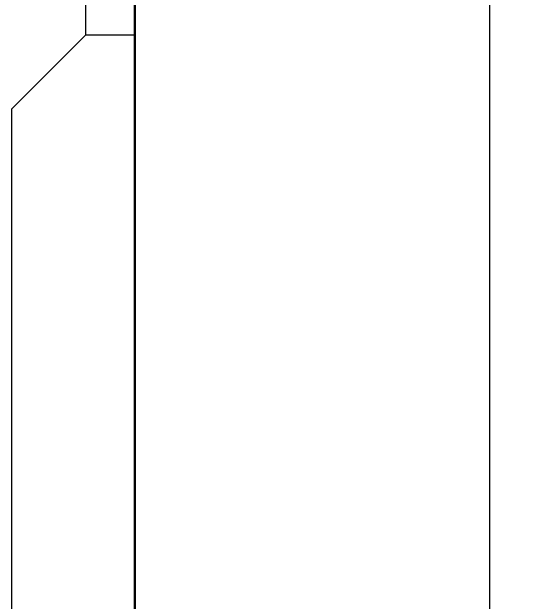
# Model space of a CAD drawing. Extents: x 241 to 398, y 106 to 179.
# Drawn here: x 320.25 to 325.46, y 114.71 to 120.69 of the extents above; entities that cross this region are included whole.
import ezdxf

# ---------------------------------------------------------------- set-up
doc = ezdxf.new("R2010")
doc.units = 0
doc.layers.get('0').update_dxf_attribs({"linetype": 'CONTINUOUS'})
doc.layers.add('ALVVISTA', color=8, linetype='CONTINUOUS')

msp = doc.modelspace()

# ---------------------------------------------------------------- linework, layer by layer
for p, q in [((321.0025, 120.4603), (321.0025, 143.0579)), ((321.0025, 120.4603), (320.2525, 119.7103)), ((321.0025, 120.4603), (321.5025, 120.4603)), ((320.2525, 106.3321), (320.2525, 119.7103))]:
    msp.add_line(p, q)
at = {"const_width": 0.0236}
msp.add_lwpolyline([(321.5025, 142.5579), (358.1156, 142.5579), (358.1156, 106.0821), (321.5025, 106.0821)], close=True, dxfattribs=at)
at = {"layer": 'ALVVISTA', "linetype": 'Continuous'}
msp.add_line((325.1008, 138.66), (325.1008, 108.659), dxfattribs=at)

doc.saveas('drawing.dxf')
